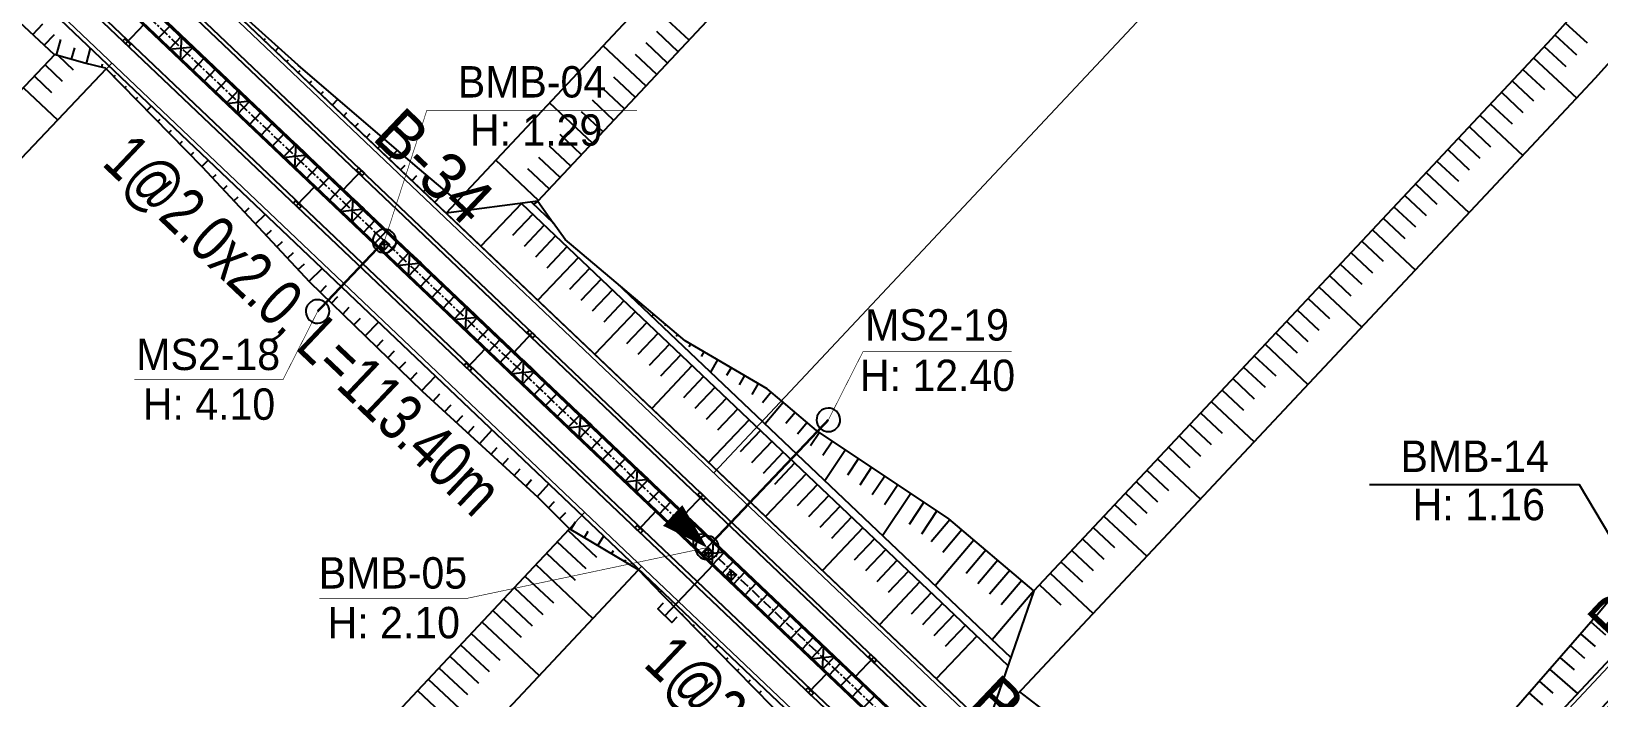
# Model space of a CAD drawing. Extents: x 230860 to 235519, y 342878 to 344985.
# Drawn here: x 232523.1 to 232722.8, y 343158.1 to 343242.9 of the extents above; entities that cross this region are included whole.
import ezdxf
from ezdxf.enums import TextEntityAlignment as Align

# ---------------------------------------------------------------- set-up
doc = ezdxf.new("R2010")
doc.units = 0
doc.linetypes.add('CENTER', pattern=[2, 1.25, -0.25, 0.25, -0.25])
for name, color, linetype in [('##L형측구', 8, 'Continuous'), ('##보도', 3, 'Continuous'), ('CE-SLOP-FILL', 9, 'Continuous'), ('MN info M1', 2, 'Continuous'), ('PCBOX', 150, 'Continuous'), ('storm_2호 우수받이', 1, 'Continuous'), ('storm_arrow', 7, 'Continuous'), ('storm_MH', 2, 'Continuous'), ('storm_pipe dia_length', 7, 'Continuous'), ('storm_pipe text', 1, 'Continuous'), ('storm_블록연결관', 1, 'Continuous'), ('맨홀(지구)', 2, 'Continuous'), ('맨홀지시선', 7, 'Continuous'), ('블록맨홀', 1, 'Continuous'), ('비탈면', 7, 'Continuous')]:
    doc.layers.add(name, color=color, linetype=linetype)
for name, color, linetype, lineweight in [('00_도로_계획선', 7, 'Continuous', 0), ('0_획지경계선', 8, 'Continuous', 5), ('storm_pipe', 160, 'Continuous', 30)]:
    doc.layers.add(name, color=color, linetype=linetype, lineweight=lineweight)
doc.styles.get("Standard").update_dxf_attribs({"font": 'Dotum.TTF'})
doc.styles.add('스타일1', font='H2HDRM.TTF')

# ---------------------------------------------------------------- blocks, each defined once
blk = doc.blocks.new('1')
at = {"layer": 'storm_MH', "flags": 128}
blk.add_lwpolyline([(-0.75, 0, 1), (0.75, 0, 1)], format="xyb", close=True, dxfattribs=at)
blk = doc.blocks.new('A$C5C727840')
at = {"layer": '맨홀(지구)', "linetype": 'Continuous'}
blk.add_lwpolyline([(0, 0.9), (0, 0), (0.9, 0), (0.9, 0.9)], close=True, dxfattribs=at)
for points in [[(0.9, 0), (0, 0.9)], [(0, 0), (0.9, 0.9)]]:
    blk.add_lwpolyline(points, dxfattribs=at)

msp = doc.modelspace()

# ---------------------------------------------------------------- linework, layer by layer
at = {"layer": '##L형측구'}
msp.add_lwpolyline([(232454.108, 343318.9), (232683.01, 343101.521), (232765.343, 343189.233, 0.1907054), (232903.901, 343539.3), (232903.901, 343602.397, -0.4142136), (232916.401, 343614.897), (233054.416, 343614.897, -0.4253475), (233066.907, 343601.924)], format="xyb", dxfattribs=at)
msp.add_lwpolyline([(232883.401, 343614.897), (232701.401, 343614.897, 0.4142136), (232688.901, 343602.397), (232688.901, 343542.7, -0.1897204), (232607.475, 343335.83), (232541.009, 343264.479, 0.4114), (232541.548, 343246.895), (232673.563, 343121.525, 0.4160307), (232691.288, 343122.038), (232759.643, 343194.916, 0.1906051), (232895.901, 343539.366), (232895.901, 343602.397, 0.4142136)], format="xyb", close=True, dxfattribs=at)
at = {"layer": '##보도', "color": 8}
msp.add_lwpolyline([(232883.401, 343614.397), (232701.401, 343614.397, 0.4142136), (232689.401, 343602.397), (232689.401, 343542.7, -0.1897204), (232607.841, 343335.489), (232541.375, 343264.138, 0.4114), (232541.892, 343247.257), (232673.907, 343121.888, 0.4160307), (232690.923, 343122.38), (232759.278, 343195.258, 0.1906051), (232895.401, 343539.366), (232895.401, 343602.397, 0.4142136)], format="xyb", close=True, dxfattribs=at)
msp.add_lwpolyline([(232683.032, 343100.811), (232453.764, 343318.537, 0.4148978), (232432.533, 343317.964), (232390.581, 343273.581)], format="xyb", dxfattribs=at)
at = {"layer": '00_도로_계획선', "linetype": 'Continuous'}
msp.add_lwpolyline([(232915.886, 343611.397), (232907.417, 343602.927, 0.0147418), (232907.401, 343602.397), (232907.401, 343539.366, -0.1906051), (232768.031, 343187.049), (232683.155, 343096.557), (232451.764, 343316.299)], format="xyb", dxfattribs=at)
at = {"layer": '00_도로_계획선'}
msp.add_lwpolyline([(232892.401, 343602.912), (232892.401, 343539.366, -0.1906051), (232757.09, 343197.311), (232688.362, 343124.035)], format="xyb", dxfattribs=at)
msp.add_lwpolyline([(232676.367, 343123.688), (232543.618, 343249.756)], dxfattribs=at)
at = {"layer": '00_도로_계획선', "linetype": 'Continuous'}
for points in [[(232539.42, 343123.958), (232593.563, 343181.638)], [(232546.331, 343116.709), (232600.814, 343174.752)]]:
    msp.add_lwpolyline(points, dxfattribs=at)
at = {"layer": '0_획지경계선'}
msp.add_lwpolyline([(232610.028, 343186.688), (232684.046, 343265.543, 0.1907054), (232792.401, 343539.3), (232792.401, 343611.397)], format="xyb", dxfattribs=at)
msp.add_lwpolyline([(232533.32, 343238.848), (232480.363, 343183.083)], dxfattribs=at)
at = {"layer": 'CE-SLOP-FILL', "color": 8}
for p, q in [((232523.261, 343242.489), (232524.553, 343243.874)), ((232606.87, 343241.77), (232604.136, 343244.337)), ((232718.531, 343243.937), (232721.31, 343241.42)), ((232524.724, 343241.125), (232526.009, 343242.503)), ((232526.257, 343239.885), (232526.815, 343241.846)), ((232552.722, 343241.799), (232552.902, 343241.988)), ((232605.502, 343240.312), (232602.768, 343242.878)), ((232717.185, 343242.458), (232719.953, 343239.928)), ((232526.489, 343239.819), (232528.39, 343238.014)), ((232528.18, 343239.338), (232528.595, 343240.795)), ((232530.106, 343238.798), (232530.588, 343240.753)), ((232554.173, 343240.421), (232554.566, 343240.836)), ((232601.395, 343235.937), (232595.927, 343241.07)), ((232602.764, 343237.396), (232600.03, 343239.962)), ((232604.133, 343238.854), (232601.399, 343241.42)), ((232714.473, 343239.518), (232719.963, 343234.408)), ((232715.832, 343240.985), (232718.589, 343238.442)), ((232524.838, 343238.629), (232527.013, 343236.563)), ((232532.048, 343238.319), (232532.152, 343238.744)), ((232555.623, 343239.044), (232555.837, 343239.27)), ((232557.073, 343237.667), (232557.311, 343237.917)), ((232713.107, 343238.057), (232715.841, 343235.49)), ((232522.083, 343235.729), (232526.434, 343231.597)), ((232523.461, 343237.179), (232525.636, 343235.113)), ((232533.583, 343237.128), (232533.785, 343237.326)), ((232534.983, 343235.699), (232535.211, 343235.923)), ((232558.523, 343236.29), (232558.797, 343236.577)), ((232598.658, 343233.021), (232595.924, 343235.587)), ((232600.027, 343234.479), (232597.292, 343237.046)), ((232711.738, 343236.598), (232714.472, 343234.032)), ((232536.382, 343234.271), (232536.636, 343234.52)), ((232559.974, 343234.912), (232560.283, 343235.238)), ((232561.424, 343233.535), (232562.114, 343234.262)), ((232594.551, 343228.646), (232589.083, 343233.779)), ((232597.289, 343231.563), (232594.555, 343234.129)), ((232709.001, 343233.682), (232711.735, 343231.116)), ((232710.369, 343235.14), (232713.104, 343232.574)), ((232537.782, 343232.842), (232538.341, 343233.39)), ((232539.182, 343231.414), (232539.487, 343231.713)), ((232562.874, 343232.158), (232563.255, 343232.559)), ((232595.92, 343230.104), (232593.186, 343232.671)), ((232707.632, 343232.224), (232713.1, 343227.091)), ((232540.582, 343229.986), (232540.913, 343230.31)), ((232564.324, 343230.781), (232564.742, 343231.22)), ((232565.775, 343229.403), (232566.228, 343229.88)), ((232593.183, 343227.188), (232590.448, 343229.754)), ((232706.263, 343230.766), (232708.997, 343228.199)), ((232541.982, 343228.557), (232542.338, 343228.907)), ((232567.225, 343228.026), (232567.714, 343228.541)), ((232568.675, 343226.649), (232569.725, 343227.754)), ((232591.814, 343225.73), (232589.08, 343228.296)), ((232703.526, 343227.849), (232706.26, 343225.283)), ((232704.894, 343229.307), (232707.628, 343226.741)), ((232543.382, 343227.129), (232543.764, 343227.503)), ((232544.781, 343225.7), (232545.597, 343226.5)), ((232570.125, 343225.272), (232570.686, 343225.862)), ((232587.707, 343221.355), (232582.239, 343226.488)), ((232590.445, 343224.271), (232587.711, 343226.838)), ((232702.157, 343226.391), (232704.891, 343223.824)), ((232546.15, 343224.242), (232546.61, 343224.672)), ((232571.576, 343223.894), (232572.174, 343224.524)), ((232589.076, 343222.813), (232586.342, 343225.38)), ((232700.788, 343224.933), (232706.256, 343219.8)), ((232547.516, 343222.781), (232548.019, 343223.252)), ((232548.883, 343221.321), (232549.429, 343221.832)), ((232573.026, 343222.517), (232573.665, 343223.19)), ((232574.476, 343221.14), (232575.156, 343221.856)), ((232698.05, 343222.016), (232700.785, 343219.45)), ((232699.419, 343223.474), (232702.153, 343220.908)), ((232550.249, 343219.861), (232550.838, 343220.412)), ((232551.616, 343218.4), (232552.88, 343219.583)), ((232585.522, 343220.993), (232580.358, 343215.554)), ((232586.973, 343219.616), (232584.39, 343216.896)), ((232587.62, 343221.262), (232587.089, 343220.884)), ((232588.781, 343219.633), (232588.674, 343219.557)), ((232696.682, 343220.558), (232699.416, 343217.991)), ((232552.982, 343216.94), (232553.658, 343217.572)), ((232588.423, 343218.238), (232585.841, 343215.519)), ((232693.944, 343217.642), (232699.412, 343212.509)), ((232695.313, 343219.1), (232698.047, 343216.533)), ((232554.349, 343215.48), (232555.067, 343216.152)), ((232589.873, 343216.861), (232587.291, 343214.142)), ((232692.575, 343216.183), (232695.309, 343213.617)), ((232555.716, 343214.019), (232556.477, 343214.732)), ((232592.774, 343214.107), (232587.609, 343208.668)), ((232591.323, 343215.484), (232588.741, 343212.765)), ((232691.206, 343214.725), (232693.941, 343212.159)), ((232557.082, 343212.559), (232557.887, 343213.312)), ((232558.449, 343211.099), (232560.144, 343212.685)), ((232594.224, 343212.729), (232591.641, 343210.01)), ((232688.469, 343211.809), (232691.203, 343209.242)), ((232689.838, 343213.267), (232692.572, 343210.7)), ((232559.876, 343209.698), (232560.696, 343210.54)), ((232595.674, 343211.352), (232593.092, 343208.633)), ((232597.124, 343209.975), (232594.542, 343207.256)), ((232597.799, 343210.738), (232597.793, 343210.731)), ((232687.1, 343210.35), (232692.568, 343205.217)), ((232561.309, 343208.303), (232562.138, 343209.154)), ((232562.742, 343206.907), (232563.579, 343207.767)), ((232598.575, 343208.598), (232595.992, 343205.879)), ((232599.328, 343209.449), (232599.284, 343209.397)), ((232600.857, 343208.159), (232600.775, 343208.062)), ((232685.731, 343208.892), (232688.465, 343206.326)), ((232564.175, 343205.512), (232565.021, 343206.381)), ((232565.607, 343204.117), (232567.318, 343205.873)), ((232600.025, 343207.22), (232594.86, 343201.782)), ((232601.475, 343205.843), (232598.893, 343203.124)), ((232602.385, 343206.87), (232602.146, 343206.585)), ((232603.914, 343205.58), (232603.756, 343205.393)), ((232682.994, 343205.976), (232685.728, 343203.409)), ((232684.363, 343207.434), (232687.097, 343204.867)), ((232567.04, 343202.721), (232567.904, 343203.608)), ((232602.925, 343204.466), (232600.343, 343201.747)), ((232605.443, 343204.291), (232605.247, 343204.058)), ((232681.625, 343204.517), (232684.359, 343201.951)), ((232568.473, 343201.326), (232569.346, 343202.222)), ((232604.376, 343203.089), (232601.793, 343200.37)), ((232605.826, 343201.712), (232603.243, 343198.992)), ((232607.046, 343203.106), (232606.825, 343202.729)), ((232608.771, 343202.095), (232608.432, 343201.516)), ((232678.887, 343201.601), (232681.622, 343199.035)), ((232680.256, 343203.059), (232685.725, 343197.926)), ((232569.906, 343199.931), (232570.787, 343200.836)), ((232607.276, 343200.334), (232602.111, 343194.896)), ((232610.497, 343201.083), (232609.582, 343199.523)), ((232612.222, 343200.071), (232611.647, 343199.09)), ((232677.519, 343200.143), (232680.253, 343197.576)), ((232571.339, 343198.535), (232572.229, 343199.449)), ((232572.772, 343197.14), (232574.569, 343198.986)), ((232608.726, 343198.957), (232606.144, 343196.238)), ((232610.177, 343197.58), (232607.594, 343194.861)), ((232613.947, 343199.06), (232613.254, 343197.877)), ((232615.673, 343198.048), (232614.861, 343196.664)), ((232676.15, 343198.685), (232678.884, 343196.118)), ((232574.244, 343195.787), (232575.103, 343196.726)), ((232611.627, 343196.203), (232609.044, 343193.483)), ((232617.33, 343196.941), (232616.212, 343195.615)), ((232618.859, 343195.652), (232616.546, 343192.91)), ((232673.412, 343195.768), (232678.881, 343190.635)), ((232674.781, 343197.226), (232677.515, 343194.66)), ((232575.721, 343194.438), (232576.566, 343195.362)), ((232577.197, 343193.088), (232578.029, 343193.999)), ((232613.077, 343194.825), (232610.495, 343192.106)), ((232620.388, 343194.362), (232619.194, 343192.946)), ((232672.043, 343194.31), (232674.778, 343191.743)), ((232578.673, 343191.739), (232579.493, 343192.636)), ((232580.15, 343190.39), (232581.763, 343192.155)), ((232614.527, 343193.448), (232609.363, 343188.01)), ((232615.977, 343192.071), (232613.395, 343189.352)), ((232621.917, 343193.073), (232620.684, 343191.612)), ((232623.476, 343191.823), (232622.355, 343190.141)), ((232670.675, 343192.852), (232673.409, 343190.285)), ((232581.626, 343189.04), (232582.42, 343189.909)), ((232617.428, 343190.694), (232614.845, 343187.974)), ((232625.14, 343190.714), (232623.923, 343188.888)), ((232626.804, 343189.605), (232624.177, 343185.663)), ((232667.937, 343189.935), (232670.671, 343187.369)), ((232669.306, 343191.393), (232672.04, 343188.827)), ((232583.102, 343187.691), (232583.883, 343188.546)), ((232618.878, 343189.316), (232616.296, 343186.597)), ((232620.328, 343187.939), (232617.746, 343185.22)), ((232628.468, 343188.496), (232627.059, 343186.381)), ((232666.568, 343188.477), (232672.037, 343183.344)), ((232584.578, 343186.342), (232585.346, 343187.182)), ((232586.055, 343184.993), (232586.81, 343185.819)), ((232621.778, 343186.562), (232616.614, 343181.123)), ((232630.133, 343187.386), (232628.627, 343185.127)), ((232631.797, 343186.277), (232630.195, 343183.873)), ((232665.2, 343187.019), (232667.934, 343184.452)), ((232587.531, 343183.643), (232589.015, 343185.267)), ((232623.229, 343185.185), (232620.646, 343182.465)), ((232624.679, 343183.807), (232622.097, 343181.088)), ((232635.125, 343184.059), (232631.536, 343178.674)), ((232633.461, 343185.168), (232631.763, 343182.62)), ((232662.462, 343184.102), (232665.196, 343181.536)), ((232663.831, 343185.561), (232666.565, 343182.994)), ((232588.953, 343182.237), (232589.744, 343183.031)), ((232590.369, 343180.825), (232591.177, 343181.636)), ((232626.129, 343182.43), (232623.547, 343179.711)), ((232636.789, 343182.949), (232634.899, 343180.113)), ((232638.454, 343181.84), (232636.467, 343178.859)), ((232661.093, 343182.644), (232663.827, 343180.078)), ((232591.82, 343179.457), (232592.418, 343180.463)), ((232629.03, 343179.676), (232623.865, 343174.237)), ((232627.579, 343181.053), (232624.997, 343178.334)), ((232640.106, 343180.716), (232637.716, 343177.895)), ((232658.356, 343179.728), (232661.09, 343177.161)), ((232659.724, 343181.186), (232665.193, 343176.053)), ((232590.066, 343177.913), (232593.711, 343174.491)), ((232591.434, 343179.371), (232595.08, 343175.949)), ((232593.539, 343178.435), (232594.021, 343179.245)), ((232595.258, 343177.413), (232595.99, 343178.644)), ((232630.48, 343178.298), (232627.898, 343175.579)), ((232643.158, 343178.13), (232638.232, 343172.316)), ((232641.632, 343179.423), (232639.206, 343176.559)), ((232656.987, 343178.269), (232659.721, 343175.703)), ((232588.697, 343176.454), (232592.342, 343173.032)), ((232596.977, 343176.39), (232597.227, 343176.811)), ((232631.93, 343176.921), (232629.348, 343174.202)), ((232644.684, 343176.837), (232642.184, 343173.887)), ((232655.618, 343176.811), (232658.352, 343174.245)), ((232587.328, 343174.996), (232594.619, 343168.152)), ((232598.696, 343175.368), (232598.83, 343175.594)), ((232600.415, 343174.346), (232600.433, 343174.376)), ((232633.38, 343175.544), (232630.798, 343172.825)), ((232634.831, 343174.167), (232632.248, 343171.448)), ((232646.21, 343175.544), (232643.673, 343172.55)), ((232647.736, 343174.251), (232645.162, 343171.214)), ((232652.88, 343173.895), (232658.349, 343168.762)), ((232654.249, 343175.353), (232656.983, 343172.786)), ((232584.59, 343172.08), (232588.236, 343168.658)), ((232585.959, 343173.538), (232589.605, 343170.116)), ((232601.807, 343172.91), (232601.862, 343172.963)), ((232603.197, 343171.472), (232603.368, 343171.637)), ((232636.281, 343172.789), (232631.116, 343167.351)), ((232650.787, 343171.665), (232645.495, 343165.419)), ((232649.261, 343172.958), (232646.652, 343169.878)), ((232651.512, 343172.436), (232654.246, 343169.87)), ((232583.222, 343170.622), (232586.867, 343167.2)), ((232604.595, 343170.042), (232604.706, 343170.151)), ((232637.731, 343171.412), (232635.149, 343168.693)), ((232639.181, 343170.035), (232636.599, 343167.316)), ((232580.484, 343167.705), (232587.775, 343160.861)), ((232581.853, 343169.163), (232585.498, 343165.741)), ((232605.995, 343168.614), (232606.132, 343168.748)), ((232640.632, 343168.658), (232638.049, 343165.939)), ((232721.757, 343167.712), (232723.65, 343166.06)), ((232579.115, 343166.247), (232582.761, 343162.825)), ((232607.395, 343167.186), (232607.558, 343167.345)), ((232608.795, 343165.757), (232608.983, 343165.942)), ((232643.532, 343165.903), (232638.368, 343160.465)), ((232642.082, 343167.281), (232639.5, 343164.561)), ((232720.442, 343166.205), (232722.308, 343164.577)), ((232577.746, 343164.789), (232581.392, 343161.367)), ((232610.195, 343164.329), (232610.622, 343164.748)), ((232719.127, 343164.698), (232720.966, 343163.093)), ((232575.009, 343161.872), (232578.654, 343158.45)), ((232576.378, 343163.33), (232580.023, 343159.908)), ((232611.595, 343162.901), (232611.834, 343163.135)), ((232612.995, 343161.473), (232613.26, 343161.732)), ((232716.497, 343161.684), (232720.068, 343158.569)), ((232717.812, 343163.191), (232719.624, 343161.61)), ((232573.64, 343160.414), (232580.931, 343153.57)), ((232614.395, 343160.044), (232614.686, 343160.329)), ((232715.183, 343160.177), (232716.941, 343158.643)), ((232572.271, 343158.956), (232575.917, 343155.534)), ((232615.795, 343158.616), (232616.111, 343158.926)), ((232713.868, 343158.67), (232715.599, 343157.16))]:
    msp.add_line(p, q, dxfattribs=at)
for points in [[(232575.926, 343219.763), (232649.414, 343298.052, 0.1907054), (232744.901, 343539.3), (232744.901, 343610.897)], [(232644.814, 343154.343), (232718.679, 343233.034, 0.1907054), (232839.901, 343539.3), (232839.901, 343610.897)], [(232587.62, 343221.262), (232654.882, 343292.919, 0.1907054), (232752.401, 343539.3), (232752.401, 343605.165)], [(232650.787, 343171.665), (232713.211, 343238.167, 0.1907054), (232832.401, 343539.3), (232832.401, 343605.165)]]:
    msp.add_lwpolyline(points, format="xyb", dxfattribs=at)
at = {"layer": 'CE-SLOP-FILL', "color": 8, "linetype": 'Continuous'}
for points in [[(232688.135, 343124.523), (232756.726, 343197.653, 0.1906051), (232891.901, 343539.366), (232891.901, 343602.705), (232883.709, 343610.897), (232701.093, 343610.897), (232692.901, 343602.705)], [(232688.135, 343124.523), (232756.726, 343197.653, 0.1906051), (232891.901, 343539.366), (232891.901, 343602.705), (232883.709, 343610.897), (232744.901, 343610.897)], [(232692.901, 343602.705), (232692.901, 343542.7, -0.1897204), (232610.402, 343333.104), (232543.756, 343261.56), (232544.111, 343249.976), (232676.564, 343124.191)], [(232575.926, 343219.763), (232544.111, 343249.976), (232543.756, 343261.56), (232610.402, 343333.104, 0.1897204), (232692.901, 343542.7), (232692.901, 343602.705)]]:
    msp.add_lwpolyline(points, format="xyb", dxfattribs=at)
for points in [[(232654.096, 343123.463), (232451.57, 343315.794), (232451.545, 343315.793)], [(232652.953, 343122.245), (232646.025, 343128.818), (232631.592, 343142.664), (232617.501, 343156.876), (232603.489, 343171.171), (232600.426, 343174.339), (232591.625, 343179.574), (232587.657, 343183.528), (232572.893, 343197.022), (232558.562, 343210.977), (232544.868, 343225.612), (232532.532, 343238.2), (232529.87, 343238.857), (232525.963, 343239.969), (232513.978, 343251.149), (232500.465, 343265.976), (232486.453, 343280.271), (232472.266, 343294.38), (232458.428, 343308.861), (232451.545, 343315.793)], [(232575.926, 343219.763), (232639.376, 343159.507)], [(232585.522, 343220.993), (232647.501, 343162.134)], [(232586.802, 343221.157), (232589.565, 343218.532)], [(232587.62, 343221.262), (232589.565, 343218.532)], [(232597.566, 343210.935), (232591.084, 343216.402), (232589.565, 343218.532)], [(232597.566, 343210.935), (232647.859, 343163.173)], [(232650.787, 343171.665), (232639.979, 343180.823), (232623.106, 343192.07), (232618.626, 343195.848), (232616.805, 343197.384), (232606.394, 343203.489), (232597.566, 343210.935)], [(232639.376, 343159.507), (232676.564, 343124.191)]]:
    msp.add_lwpolyline(points, dxfattribs=at)
at = {"layer": 'CE-SLOP-FILL', "color": 8}
for points in [[(232526.079, 343239.936), (232472.579, 343183.601)], [(232532.62, 343238.111), (232476.92, 343179.458)], [(232539.42, 343123.958), (232591.625, 343179.574)], [(232542.904, 343113.058), (232600.426, 343174.339)]]:
    msp.add_lwpolyline(points, dxfattribs=at)
at = {"layer": 'PCBOX', "linetype": 'CENTER'}
msp.add_line((232442.313, 343335.617), (232682.847, 343107.192), dxfattribs=at)
at = {"layer": 'PCBOX'}
for p, q in [((232529.064, 343254.612), (232682.443, 343108.954)), ((232529.188, 343254.743), (232682.349, 343109.292)), ((232527.563, 343253.031), (232680.735, 343107.571)), ((232527.687, 343253.162), (232681.075, 343107.495)), ((232539.2, 343241.98), (232540.825, 343243.692)), ((232540.633, 343240.62), (232542.258, 343242.331)), ((232542.088, 343239.238), (232542.258, 343242.331)), ((232542.258, 343242.331), (232543.713, 343240.949)), ((232540.633, 343240.62), (232543.713, 343240.949)), ((232540.633, 343240.62), (232542.088, 343239.238)), ((232542.088, 343239.238), (232543.713, 343240.949)), ((232543.542, 343237.857), (232545.167, 343239.568)), ((232544.997, 343236.475), (232546.622, 343238.187)), ((232546.451, 343235.094), (232548.076, 343236.805)), ((232547.884, 343233.733), (232549.509, 343235.445)), ((232547.884, 343233.733), (232550.964, 343234.063)), ((232549.339, 343232.352), (232547.884, 343233.733)), ((232549.509, 343235.445), (232549.339, 343232.352)), ((232549.339, 343232.352), (232550.964, 343234.063)), ((232549.509, 343235.445), (232550.964, 343234.063)), ((232550.793, 343230.971), (232552.418, 343232.682)), ((232552.248, 343229.589), (232553.873, 343231.301)), ((232553.703, 343228.208), (232555.328, 343229.919)), ((232555.135, 343226.847), (232556.761, 343228.558)), ((232556.761, 343228.558), (232556.59, 343225.466)), ((232556.761, 343228.558), (232558.215, 343227.177)), ((232555.135, 343226.847), (232558.215, 343227.177)), ((232556.59, 343225.466), (232555.135, 343226.847)), ((232556.59, 343225.466), (232558.215, 343227.177)), ((232558.045, 343224.084), (232559.67, 343225.796)), ((232559.499, 343222.703), (232561.124, 343224.414)), ((232560.954, 343221.322), (232562.579, 343223.033)), ((232562.387, 343219.961), (232564.012, 343221.672)), ((232564.012, 343221.672), (232563.841, 343218.58)), ((232564.012, 343221.672), (232565.466, 343220.291)), ((232562.387, 343219.961), (232565.466, 343220.291)), ((232563.841, 343218.58), (232562.387, 343219.961)), ((232563.841, 343218.58), (232565.466, 343220.291)), ((232565.296, 343217.198), (232566.921, 343218.909)), ((232566.75, 343215.817), (232568.376, 343217.528)), ((232568.205, 343214.435), (232569.83, 343216.147)), ((232569.638, 343213.075), (232571.263, 343214.786)), ((232571.263, 343214.786), (232571.092, 343211.693)), ((232571.263, 343214.786), (232572.718, 343213.405)), ((232569.638, 343213.075), (232572.718, 343213.405)), ((232571.092, 343211.693), (232569.638, 343213.075)), ((232571.092, 343211.693), (232572.718, 343213.405)), ((232572.547, 343210.312), (232574.172, 343212.023)), ((232574.002, 343208.931), (232575.627, 343210.642)), ((232575.456, 343207.549), (232577.081, 343209.261)), ((232576.889, 343206.189), (232578.514, 343207.9)), ((232578.514, 343207.9), (232578.344, 343204.807)), ((232578.514, 343207.9), (232579.969, 343206.518)), ((232576.889, 343206.189), (232579.969, 343206.518)), ((232578.344, 343204.807), (232576.889, 343206.189)), ((232578.344, 343204.807), (232579.969, 343206.518)), ((232579.798, 343203.426), (232581.423, 343205.137)), ((232581.253, 343202.044), (232582.878, 343203.756)), ((232582.707, 343200.663), (232584.333, 343202.374)), ((232584.14, 343199.302), (232585.765, 343201.014)), ((232584.14, 343199.302), (232587.22, 343199.632)), ((232585.765, 343201.014), (232585.595, 343197.921)), ((232585.595, 343197.921), (232587.22, 343199.632)), ((232585.765, 343201.014), (232587.22, 343199.632)), ((232585.595, 343197.921), (232584.14, 343199.302)), ((232587.049, 343196.54), (232588.675, 343198.251)), ((232588.504, 343195.158), (232590.129, 343196.87)), ((232589.959, 343193.777), (232591.584, 343195.488)), ((232591.391, 343192.416), (232593.017, 343194.127)), ((232593.017, 343194.127), (232592.846, 343191.035)), ((232593.017, 343194.127), (232594.471, 343192.746)), ((232591.391, 343192.416), (232594.471, 343192.746)), ((232592.846, 343191.035), (232591.391, 343192.416)), ((232592.846, 343191.035), (232594.471, 343192.746)), ((232594.301, 343189.653), (232595.926, 343191.365)), ((232595.755, 343188.272), (232597.38, 343189.983)), ((232597.21, 343186.891), (232598.835, 343188.602)), ((232598.643, 343185.53), (232600.268, 343187.241)), ((232598.643, 343185.53), (232601.722, 343185.86)), ((232600.268, 343187.241), (232600.097, 343184.149)), ((232600.097, 343184.149), (232601.722, 343185.86)), ((232600.268, 343187.241), (232601.722, 343185.86)), ((232600.097, 343184.149), (232598.643, 343185.53)), ((232601.552, 343182.767), (232603.177, 343184.479)), ((232603.007, 343181.386), (232604.632, 343183.097)), ((232604.461, 343180.004), (232606.086, 343181.716)), ((232605.894, 343178.644), (232607.519, 343180.355)), ((232607.519, 343180.355), (232607.349, 343177.262)), ((232607.519, 343180.355), (232608.974, 343178.974)), ((232605.894, 343178.644), (232608.974, 343178.974)), ((232607.349, 343177.262), (232605.894, 343178.644)), ((232607.349, 343177.262), (232608.974, 343178.974)), ((232608.358, 343176.304), (232609.983, 343178.015)), ((232609.812, 343174.923), (232609.983, 343178.015)), ((232608.358, 343176.304), (232611.438, 343176.634)), ((232609.812, 343174.923), (232611.438, 343176.634)), ((232610.997, 343173.797), (232612.622, 343175.509)), ((232612.452, 343172.416), (232614.077, 343174.127)), ((232613.906, 343171.035), (232615.532, 343172.746)), ((232615.361, 343169.653), (232616.986, 343171.365)), ((232616.816, 343168.272), (232618.441, 343169.983)), ((232618.27, 343166.891), (232619.895, 343168.602)), ((232619.725, 343165.509), (232621.35, 343167.22)), ((232621.179, 343164.128), (232622.805, 343165.839)), ((232622.367, 343163), (232623.992, 343164.711)), ((232623.992, 343164.711), (232623.822, 343161.618)), ((232622.367, 343163), (232625.447, 343163.33)), ((232623.822, 343161.618), (232625.447, 343163.33)), ((232624.643, 343160.838), (232626.268, 343162.55)), ((232626.098, 343159.457), (232627.723, 343161.168)), ((232627.553, 343158.076), (232629.178, 343159.787)), ((232629.007, 343156.694), (232630.632, 343158.405))]:
    msp.add_line(p, q, dxfattribs=at)
at = {"layer": 'PCBOX', "elevation": -36.514}
msp.add_lwpolyline([(232567.413, 343215.712), (232568.066, 343215.092), (232568.685, 343215.744), (232568.033, 343216.364)], close=True, dxfattribs=at)
for points in [[(232568.685, 343215.744), (232567.413, 343215.712)], [(232568.066, 343215.092), (232568.033, 343216.364)]]:
    msp.add_lwpolyline(points, dxfattribs=at)
msp.add_lwpolyline([(232610.264, 343176.133, 1), (232608.076, 343178.186, 1)], format="xyb", close=True, dxfattribs=at)
at = {"layer": 'PCBOX'}
msp.add_lwpolyline([(232611.625, 343173.656), (232612.278, 343173.036), (232612.898, 343173.689), (232612.245, 343174.308)], close=True, dxfattribs=at)
for points in [[(232612.898, 343173.689), (232611.625, 343173.656)], [(232612.278, 343173.036), (232612.245, 343174.308)]]:
    msp.add_lwpolyline(points, dxfattribs=at)
at = {"layer": 'storm_2호 우수받이'}
for p, q in [((232535.068, 343241.331), (232537.475, 343243.867)), ((232565.138, 343225.181), (232562.728, 343222.643)), ((232556.821, 343220.673), (232559.229, 343223.208)), ((232586.892, 343204.522), (232584.482, 343201.984)), ((232578.575, 343200.014), (232580.983, 343202.549)), ((232608.646, 343183.864), (232606.236, 343181.326)), ((232600.329, 343179.356), (232602.736, 343181.891)), ((232630.4, 343163.205), (232627.989, 343160.667)), ((232622.082, 343158.697), (232624.49, 343161.232))]:
    msp.add_line(p, q, dxfattribs=at)
for points in [[(232534.981, 343241.966), (232534.705, 343241.676), (232535.43, 343240.987), (232535.706, 343241.277)], [(232564.776, 343225.525), (232564.5, 343225.235), (232565.226, 343224.546), (232565.501, 343224.836)], [(232556.732, 343221.304), (232556.456, 343221.014), (232557.181, 343220.326), (232557.457, 343220.616)], [(232586.53, 343204.866), (232586.254, 343204.576), (232586.979, 343203.888), (232587.255, 343204.178)], [(232578.485, 343200.646), (232578.21, 343200.356), (232578.935, 343199.667), (232579.21, 343199.957)], [(232608.283, 343184.208), (232608.008, 343183.918), (232608.733, 343183.229), (232609.008, 343183.519)], [(232600.239, 343179.987), (232599.964, 343179.697), (232600.689, 343179.009), (232600.964, 343179.299)], [(232630.037, 343163.549), (232629.762, 343163.259), (232630.487, 343162.571), (232630.762, 343162.861)], [(232621.993, 343159.329), (232621.717, 343159.039), (232622.442, 343158.35), (232622.718, 343158.64)]]:
    msp.add_lwpolyline(points, close=True, dxfattribs=at)
at = {"layer": 'storm_arrow'}
msp.add_lwpolyline([(232609.17, 343177.16, 0, 3.6, 0), (232604.787, 343181.256, 0, 2.977, 0)], format="xyseb", dxfattribs=at)
at = {"layer": 'storm_pipe', "const_width": 0.3, "flags": 128}
for points in [[(232568.057, 343216.204), (232559.539, 343207.234)], [(232609.881, 343177.908), (232624.62, 343193.429)]]:
    msp.add_lwpolyline(points, dxfattribs=at)
at = {"layer": 'storm_블록연결관'}
msp.add_line((232603.777, 343168.491), (232609.975, 343175.017), dxfattribs=at)
at = {"layer": 'storm_블록연결관', "color": 1}
msp.add_lwpolyline([(232603.559, 343170.077), (232602.871, 343169.351), (232604.683, 343167.63), (232605.372, 343168.355)], dxfattribs=at)
at = {"layer": '맨홀지시선', "color": 30, "const_width": 0.08}
for points in [[(232568.057, 343216.204), (232573.462, 343232.856), (232600.227, 343232.856)], [(232609.17, 343177.16), (232578.669, 343170.72), (232559.744, 343170.72)]]:
    msp.add_lwpolyline(points, dxfattribs=at)
at = {"layer": '맨홀지시선', "color": 1, "const_width": 0.08}
for points in [[(232559.539, 343207.234), (232555.129, 343198.544), (232536.204, 343198.544)], [(232624.62, 343193.429), (232629.031, 343202.119), (232647.956, 343202.119)]]:
    msp.add_lwpolyline(points, dxfattribs=at)
at = {"layer": '맨홀지시선', "color": 30}
msp.add_lwpolyline([(232734.156, 343161.896), (232720.339, 343185.177), (232693.574, 343185.177)], dxfattribs=at)
at = {"layer": '비탈면', "color": 8}
msp.add_lwpolyline([(232690.243, 343131.506), (232697.168, 343139.529), (232722.641, 343168.725), (232748.801, 343200.167), (232751.255, 343202.784, 0.1906051), (232884.401, 343539.366), (232884.401, 343574.781), (232884.715, 343578.897), (232885.231, 343598.897), (232885.319, 343602.912)], format="xyb", dxfattribs=at)
for points in [[(232577.357, 343221.287), (232572.268, 343225.579), (232557.052, 343238.591), (232544.11, 343250.28), (232544.031, 343253.943), (232544.466, 343261.261), (232548.913, 343266.488), (232559.599, 343278.057), (232574.144, 343292.815), (232592.794, 343313.218), (232612.162, 343333.605), (232634.548, 343359.843)], [(232587.62, 343221.262), (232575.926, 343219.763)], [(232650.787, 343171.665), (232644.814, 343154.343)], [(232659.51, 343150.729), (232649.005, 343158.807)]]:
    msp.add_lwpolyline(points, dxfattribs=at)

# ---------------------------------------------------------------- block references
at = {"layer": 'PCBOX', "rotation": 46.47906119930189}
for p in [(232568.066, 343215.092), (232609.393, 343175.845)]:
    msp.add_blockref('A$C5C727840', p, dxfattribs=at)
at = {"layer": 'storm_MH', "xscale": 2, "yscale": 2, "zscale": 2}
for p, rotation in [((232568.057, 343216.204), 136.6128739518449), ((232559.539, 343207.234), 136.6128739518449), ((232624.62, 343193.429), 136.8343003593924), ((232609.17, 343177.16), 136.8343003593924)]:
    msp.add_blockref('1', p, dxfattribs=dict(at, rotation=rotation))

# ---------------------------------------------------------------- texts
at = {"layer": 'MN info M1', "color": 30, "style": '스타일1'}
for s, p in [('BMB-04', (232586.858, 343233.273)), ('H: 1.29', (232587.379, 343227.128)), ('BMB-14', (232706.969, 343185.593)), ('H: 1.16', (232707.491, 343179.448))]:
    msp.add_text(s, height=4, dxfattribs=at).set_placement(p, align=Align.BOTTOM_CENTER)
for s, p in [('BMB-05', (232569.142, 343173.946)), ('H: 2.10', (232569.246, 343167.613))]:
    msp.add_text(s, height=4, dxfattribs=at).set_placement(p, align=Align.MIDDLE_CENTER)
at = {"layer": 'storm_pipe dia_length', "width": 0.8}
for s, rotation, p in [('1@2.0x2.0, L=113.40m', 316.47906, (232555.677, 343203.373)), ('1@2.0x2.0, L=150.00m', 46.81212, (232746.42, 343150.665)), ('1@2.0x2.0, L=101.61m', 316.47906, (232624.679, 343139.566))]:
    msp.add_text(s, height=6, rotation=rotation, dxfattribs=at).set_placement(p, align=Align.CENTER)
at = {"layer": 'storm_pipe text', "color": 2}
for s, rotation, p in [('B-34', 316.47906, (232572.342, 343223.524)), ('B-50', 46.8343, (232730.945, 343170.159)), ('B-35', 316.47906, (232648.202, 343151.283))]:
    msp.add_text(s, height=6, rotation=rotation, dxfattribs=at).set_placement(p, align=Align.CENTER)
at = {"layer": '블록맨홀', "color": 1, "style": '스타일1'}
for s, p in [('MS2-19', (232638.459, 343205.522)), ('H: 12.40', (232638.528, 343199.096))]:
    msp.add_text(s, height=4, dxfattribs=at).set_placement(p, align=Align.MIDDLE_CENTER)
at = {"layer": '블록맨홀', "style": '스타일1'}
for s, p in [('MS2-18', (232545.602, 343201.769)), ('H: 4.10', (232545.706, 343195.437))]:
    msp.add_text(s, height=4, dxfattribs=at).set_placement(p, align=Align.MIDDLE_CENTER)

doc.saveas('drawing.dxf')
